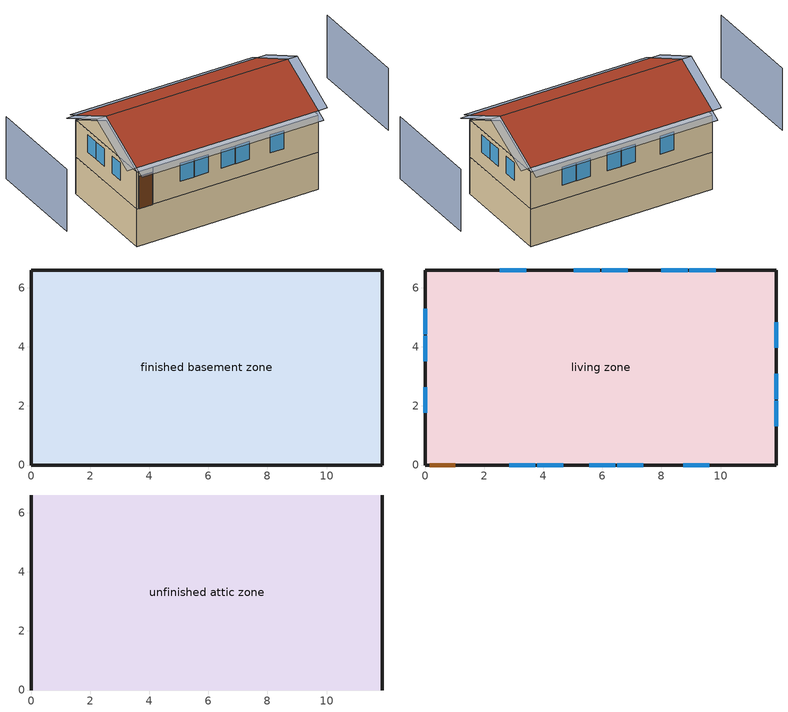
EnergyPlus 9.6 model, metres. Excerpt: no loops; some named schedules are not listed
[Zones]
finished basement zone
 floor foundation (FloorFndGrndFinB): 0,0 0,6.6 11.89,6.6 11.89,0 z-2.44
 wall foundation (WallFndGrndFinB): 0,6.6 0,0 11.89,0 11.89,6.6 0,6.6 z-2.44:0
living zone
 floor to finished basement zone (FloorFinUninsFin): 0,0 0,6.6 11.89,6.6 11.89,0 z0
 wall outside (WallExtInsFin): 0.13,0 1.05,0 11.89,0 11.89,6.6 0,6.6 0,0 0.13,0 z0:2.44
 window (WindowConstruction): 0,5.28 0,4.43 / 0,4.37 0,3.52 / 0,2.63 0,1.78 / 11.89,1.32 11.89,2.17 / 11.89,2.23 11.89,3.08 / 11.89,3.98 11.89,4.83 z1:2.13; 9.83,6.6 8.95,6.6 / 8.88,6.6 8,6.6 / 6.86,6.6 5.97,6.6 / 5.91,6.6 5.03,6.6 / 3.41,6.6 2.53,6.6 / 2.84,0 3.73,0 / 3.79,0 4.67,0 / 5.55,0 6.44,0 / 6.5,0 7.38,0 / 8.74,0 9.62,0 z0.95:2.13
 door (Door): 0.15,0 1.02,0 z0:2.13
unfinished attic zone
 floor to living zone (FloorFinInsUnfinAttic): 0,6.6 11.89,6.6 11.89,0 0,0 z2.44
 wall outside (WallExtUninsUnfin): 0,3.3,4.09 0,6.6,2.44 0,0,2.44; 11.89,3.3,4.09 11.89,0,2.44 11.89,6.6,2.44
 roof outside (RoofUnfinInsExt): 11.89,3.3,4.39 0,3.3,4.39 0,0,2.74 11.89,0,2.74; 0,3.3,4.39 11.89,3.3,4.39 11.89,6.6,2.74 0,6.6,2.74
shading: -4.57,6.6 -4.57,0 / 16.46,0 16.46,6.6 z0:4.09; 0,5.28 0,4.43 / 0,4.37 0,3.52 / 0,2.63 0,1.78 / 11.89,1.32 11.89,2.17 / 11.89,2.23 11.89,3.08 / 11.89,3.98 11.89,4.83 z1:2.13; 9.83,6.6 8.95,6.6 / 8.88,6.6 8,6.6 / 6.86,6.6 5.97,6.6 / 5.91,6.6 5.03,6.6 / 3.41,6.6 2.53,6.6 / 2.84,0 3.73,0 / 3.79,0 4.67,0 / 5.55,0 6.44,0 / 6.5,0 7.38,0 / 8.74,0 9.62,0 z0.95:2.13; 12.5,0,2.74 12.5,3.3,4.39 11.89,3.3,4.39 11.89,0,2.74; -0.61,3.3,4.39 -0.61,0,2.74 0,0,2.74 0,3.3,4.39; 0,-0.61,2.44 11.89,-0.61,2.44 11.89,0,2.74 0,0,2.74; -0.61,6.6,2.74 -0.61,3.3,4.39 0,3.3,4.39 0,6.6,2.74; 12.5,3.3,4.39 12.5,6.6,2.74 11.89,6.6,2.74 11.89,3.3,4.39; 11.89,7.21,2.44 0,7.21,2.44 0,6.6,2.74 11.89,6.6,2.74
[Building]
Building 1: North Axis {deg}=45; Terrain=Suburbs
[Site:Location]
Denver-Aurora-Buckley AFB: Latitude {deg}=39.72; Longitude {deg}=-104.75; Time Zone {hr}=-7; Elevation {m}=1726
[Site:GroundTemperature:Deep]
6.28566, 6.28566, 6.28566, 6.28566, 6.28566, 6.28566, 6.28566, 6.28566, 6.28566, 6.28566, 6.28566, 6.28566
[Site:WaterMainsTemperature]
Calculation Method=Correlation; Annual Average Outdoor Air Temperature {C}=6.28566; Maximum Difference In Monthly Average Outdoor Air Temperatures {deltaC}=35.5063
[Material] Roughness=Rough
Name | Thickness {m} | Conductivity {W/m-K} | Density {kg/m3} | Specific Heat {J/kg-K} | Thermal Absorptance | Solar Absorptance | Visible Absorptance
Aluminum&#44 Light | 0.009525 | 0.0879925 | 174.618 | 1214.23 | 0.9 | 0.3 | 0.3
Asphalt Shingles&#44 Medium | 0.009525 | 0.162714 | 1121.4 | 1465.45 | 0.91 | 0.85 | 0.85
Concrete 4.0 in. | 0.1016 | 1.803125 | 2242.8 | 837.4 | 0.9 | 0.7 | 0.7
Concrete 8.0 in. | 0.2032 | 1.803125 | 2242.8 | 837.4 | 0.9 | 0.7 | 0.7
DoorMaterial | 0.04445 | 0.0612267 | 512.64 | 1214.23 | 0.82 | 0.3 | 0.3
Drywall 0.5 in. | 0.0127 | 0.160291 | 801 | 837.4 | 0.9 | 0.5 | 0.1
Floor Covering | 0.0127 | 0.0433444 | 54.468 | 1339.84 | 0.9 | 0.9 | 0.7
FloorFinStudAndAirFloor | 0.1397 | 0.557395 | 67.691 | 1210.98 | 0.9 | 0.5 | 0.9
FloorUAAdditionalCeilingIns | 0.050038 | 0.060696 | 16.02 | 1046.75 | 0.9 | 0.7 | 0.7
FloorUATrussandIns | 0.0889 | 0.0634876 | 50.7834 | 1165.1 | 0.9 | 0.5 | 0.9
res furniture material finished basement space | 0.1524 | 0.115458 | 640.8 | 1214.23 | 0.9 | 0.6 | 0.1
RoofSheathing | 0.01905 | 0.115458 | 512.64 | 1214.23 | 0.82 | 0.3 | 0.3
RoofUARoofIns | 0.18415 | 8.02397 | 37.0049 | 1207.88 | 0.91 | 0.85 | 0.91
WallSheathing | 0.0127 | 0.115458 | 512.64 | 1214.23 | 0.82 | 0.3 | 0.3
WallStudAndCavity | 0.0889 | 0.0602102 | 162.403 | 1178.92 | 0.9 | 0.3 | 0.9
WallStudAndCavity 1 | 0.0889 | 0.393612 | 83.0341 | 1211.67 | 0.9 | 0.3 | 0.9
WallStudAndCavity 2 | 0.0889 | 0.397942 | 83.0341 | 1211.67 | 0.82 | 0.3 | 0.3
Wood Floor | 0.015875 | 0.115458 | 544.68 | 1214.23 | 0.9 | 0.7 | 0.7
[WindowMaterial:SimpleGlazingSystem]
WindowMaterial: U-Factor {W/m2-K}=2.15764; Solar Heat Gain Coefficient=0.44
[Construction]
Door: DoorMaterial
FloorFinInsUnfinAttic: Drywall 0.5 in., FloorUATrussandIns, FloorUAAdditionalCeilingIns
FloorFinUninsFin: Drywall 0.5 in., FloorFinStudAndAirFloor, RoofSheathing, Wood Floor, Floor Covering
FloorFndGrndFinB: Concrete 4.0 in.
res furniture construction finished basement space; res furniture construction living space: res furniture material finished basement space
RoofUnfinInsExt: Asphalt Shingles&#44 Medium, RoofSheathing, RoofUARoofIns
WallExtInsFin: Aluminum&#44 Light, WallSheathing, WallStudAndCavity, Drywall 0.5 in.
WallExtUninsUnfin: Aluminum&#44 Light, WallSheathing, WallStudAndCavity 1
WallFndGrndFinB: Concrete 8.0 in., Drywall 0.5 in.
WallIntFinUninsFin: WallStudAndCavity 2, Drywall 0.5 in.
WindowConstruction: WindowMaterial
[Zone] Multiplier=1; Part of Total Floor Area=Yes
finished basement zone; living zone; unfinished attic zone
[InternalMass]
Name | Construction | Zone or ZoneList | Surface Area {m2}
finished basement space Partition | WallIntFinUninsFin | finished basement zone | 78.5031
res furniture mass finished basement space | res furniture construction finished basement space | finished basement zone | 31.4012
living space Partition | WallIntFinUninsFin | living zone | 78.5031
res furniture mass living space | res furniture construction living space | living zone | 31.4012
[Foundation:Kiva]
Foundation Kiva 1: Wall Height Above Grade {m}=0.2032; Wall Depth Below Slab {m}=0.2032
[Foundation:Kiva:Settings]
Soil Conductivity {W/m-K}=1.731; Soil Density {kg/m3}=1842.3; Soil Specific Heat {J/kg-K}=418.7; Ground Solar Absorptivity=0.9; Ground Thermal Absorptivity=0.9; Ground Surface Roughness {m}=0.03; Far-Field Width {m}=40; Deep-Ground Boundary Condition=ZeroFlux; Deep-Ground Depth {m}=40; Minimum Cell Dimension {m}=0.02; Maximum Cell Growth Coefficient=1.5; Simulation Timestep=Hourly
[SurfaceProperty:ExposedFoundationPerimeter]
Surface 12: Exposed Perimeter Calculation Method=TotalExposedPerimeter; Total Exposed Perimeter {m}=36.9824
[People] Number of People Schedule=occupants; Number of People Calculation Method=People; Number of People=0.5; Fraction Radiant=0.319734; Sensible Heat Fraction=0.573; Activity Level Schedule=res occupants activity schedule; Carbon Dioxide Generation Rate {m3/s-W}=0; Enable ASHRAE 55 Comfort Warnings=No; Mean Radiant Temperature Calculation Type=ZoneAveraged
Name | Zone or ZoneList or Space or SpaceList
res occupants|finished basement space | finished basement zone
res occupants|living space | living zone
[Lights] Schedule=lighting_interior; Design Level Calculation Method=LightingLevel; Lighting Level {W}=133.471; Return Air Fraction=0; Fraction Radiant=0.6; Fraction Visible=0.2; Fraction Replaceable=1
Name | Zone or ZoneList or Space or SpaceList
res lighting interior finished basement space | finished basement zone
res lighting interior living space | living zone
[ElectricEquipment] Design Level Calculation Method=EquipmentLevel
Name | Zone or ZoneList or Space or SpaceList | Schedule | Design Level {W} | Fraction Latent | Fraction Radiant | Fraction Lost
res freezer | finished basement zone | res freezer schedule | 47.9573 | 0 | 0 | 0
res misc plug loads|finished basement space | finished basement zone | plug_loads | 370.873 | 0.021 | 0.558 | 0.049
res cd electric | living zone | clothes_dryer | 272.015 | 0 | 0.6 | 0
res ceil fan | living zone | ceiling_fan | 12.4367 | 0 | 0.558 | 0
res cw | living zone | clothes_washer_power | 539.326 | 0 | 0.48 | 0.2
res infil_1 bath fan; res infil_1 house fan; res infil_1 range fan | living zone | Always On Discrete | 0 | 0 | 0 | 1
res misc plug loads|living space | living zone | plug_loads | 370.873 | 0.021 | 0.558 | 0.049
res range electric | living zone | cooking_range | 362.236 | 0.3 | 0.24 | 0.3
res refrig | living zone | res refrig schedule | 71.9878 | 0 | 0 | 0
[OtherEquipment] Zone or ZoneList or Space or SpaceList=living zone; Design Level Calculation Method=EquipmentLevel
Name | Fuel Type | Schedule | Design Level {W} | Fraction Latent | Fraction Radiant | Fraction Lost
res bath | None | baths | 5889.32 | 0 | 0 | 0
res cd gas | NaturalGas | clothes_dryer | 3613.91 | 0.05 | 0.06 | 0.85
res hot water distribution | None | showers | 3566.97 | 0 | 0 | 0
res range gas | NaturalGas | cooking_range | 3759.64 | 0.2 | 0.18 | 0.5
res shower | None | showers | 3140.85 | 0.486891 | 0 | 0
res sink | None | sinks | 492.873 | 0.311263 | 0 | 0
[ZoneInfiltration:DesignFlowRate] Zone or ZoneList=living zone; Schedule=Always On Discrete; Design Flow Rate Calculation Method=Flow/Zone; Design Flow Rate {m3/s}=0
res infil_1 flow; res nv_1 flow
[ZoneInfiltration:EffectiveLeakageArea]
res infil|unfinished attic space: Zone=unfinished attic zone; Schedule=Always On Discrete; Effective Air Leakage Area {cm2}=2614.15; Stack Coefficient=0.000135919; Wind Coefficient=6.43021e-05
[Exterior:Lights]
res lighting exterior: Schedule=lighting_exterior; Design Level {W}=11.2783
[EnergyManagementSystem:Sensor]
Name | Output:Variable or Output:Meter | Output:Variable or Output:Meter Index Key
res_af_vw_s | Site Wind Speed
res_ds_res_fur_gas_asys_fan_rtf_s | Fan Runtime Fraction | res fur gas htg supply fan
res_infil_1_bath_sch_s | Schedule Value | res mv_1 bath exhaust schedule
res_infil_1_dryer_sch_s | Schedule Value | clothes_dryer_exhaust
res_infil_1_range_sch_s | Schedule Value | res mv_1 range exhaust schedule
res_infil_1_wh_sch_s | Schedule Value | Always On Discrete
res_nv_1_nva_s | Schedule Value | res nv_1 avail schedule
res_nv_1_sp_s | Schedule Value | res nv_1 temp schedule
res_nv_pb_s | Site Outdoor Air Barometric Pressure
res_nv_wt_s | Site Outdoor Air Humidity Ratio
res_shower_mixsp | Schedule Value | fixtures temperature schedule
[EnergyManagementSystem:Actuator]
Name | Actuated Component Unique | Actuated Component Type | Actuated Component Control Type
res_infil_1_bath_fan_act | res infil_1 bath fan | ElectricEquipment | Electricity Rate
res_infil_1_flow_act | res infil_1 flow | Zone Infiltration | Air Exchange Flow Rate
res_infil_1_house_fan_act | res infil_1 house fan | ElectricEquipment | Electricity Rate
res_infil_1_range_fan_act | res infil_1 range fan | ElectricEquipment | Electricity Rate
res_nv_1_flow_act | res nv_1 flow | Zone Infiltration | Air Exchange Flow Rate
[EnergyManagementSystem:ProgramCallingManager]
res af_1 program calling manager: BeginTimestepBeforePredictor; res_infil_1_program; res_nv_1_program
res shower sag: EndOfSystemTimestepAfterHVACReporting; res_shower_sag
[EnergyManagementSystem:Program]
res_infil_1_program: Set p_m = 0.14; Set p_s = 0.22; Set s_m = 270; Set s_s = 370; Set z_m = 9.99744; Set z_s = 2.4384; Set f_t = (((s_m/z_m)^p_m)*((z_s/s_s)^p_s)); Set Tdiff = res_af_1_tin_s-res_af_1_tt_s; Set dT = @Abs Tdiff; Set c = 0.2524; Set Cs = 0.072; Set Cw = 0.1463; Set n = 0.65; Set sft = (f_t*0.86); Set temp1 = ((c*Cw)*((sft*res_af_vw_s)^(2*n)))^2; Set Qn = (((c*Cs*(dT^n))^2)+temp1)^0.5; Set Tdiff = res_af_1_tin_s-res_af_1_tt_s; Set QWHV = res_infil_1_wh_sch_s*0.0; Set Qrange = res_infil_1_range_sch_s*0.0472; Set Qdryer = res_infil_1_dryer_sch_s*0.0472; Set Qbath = res_infil_1_bath_sch_s*0.0236; Set QductsOut = 0; Set QductsIn = 0; Set Qout = Qrange+Qbath+Qdryer+QductsOut; Set Qin = QWHV+QductsIn; Set faneff_wh = 1; Set res_infil_1_house_fan_act = (QWHV*300)/faneff_wh*0; Set faneff_sp = 0.4719474432000001; Set res_infil_1_range_fan_act = (Qrange*300)/faneff_sp; Set res_infil_1_bath_fan_act = (Qbath*300)/faneff_sp; Set Qfan = (@Max Qout Qin); If Qfan > 0; Set Qavg = ((Qout + Qin) / 2.0); If ((@Abs (Qout - Qavg)) / Qavg) <= 0.1; Set phi = 1; Else; Set phi = (Qn / (Qn + Qfan)); EndIf; Set Qinf_adj = phi * Qn; Else; Set Qinf_adj = Qn; EndIf; Set res_infil_1_flow_act = Qfan + Qinf_adj
res_nv_1_program: Set Tdiff = res_af_1_tin_s-res_af_1_tt_s; Set dT = (@Abs Tdiff); Set pt = (@RhFnTdbWPb res_af_1_tt_s res_nv_wt_s res_nv_pb_s); Set NVA = 6427.879605074189; Set Cs = 8.963020389461627e-05; Set Cw = 0.00012070110544924465; Set MNV = 1.0634549053440001; Set MHR = 0.0115; Set MRH = 0.7; Set temp1 = (res_nv_1_nva_s*NVA); Set SGNV = temp1*((((Cs*dT)+(Cw*(res_af_vw_s^2)))^0.5)/1000); If (res_nv_wt_s<MHR) && (pt<MRH) && (res_af_1_tin_s>res_nv_1_sp_s); Set temp2 = (res_af_1_tin_s-res_nv_1_sp_s); Set NVadj1 = temp2/(res_af_1_tin_s-res_af_1_tt_s); Set NVadj2 = (@Min NVadj1 1); Set NVadj3 = (@Max NVadj2 0); Set NVadj = SGNV*NVadj3; Set res_nv_1_flow_act = (@Min NVadj MNV); Else; Set res_nv_1_flow_act = 0; EndIf
res_shower_sag: If res_shower_vol > 0; Set ShowerTime=SystemTimeStep; Else; Set ShowerTime=0; EndIf; If (res_shower_vol > 0) && (res_shower_mixsp > res_shower_tout); Set ShowerSag=SystemTimeStep; Set ShowerE=res_shower_vol*4141170*(res_shower_mixsp-res_shower_tout); Else; Set ShowerSag=0; Set ShowerE=0; EndIf
[EnergyManagementSystem:OutputVariable] Type of Data in Variable=Summed; Update Frequency=SystemTimestep; EMS Program or Subroutine=res_shower_sag
Name | EMS Variable | Units
Shower Draw Time|unit 1 | ShowerTime | hr
Unmet Shower Energy|unit 1 | ShowerE | J
Unmet Shower Time|unit 1 | ShowerSag | hr
[AvailabilityManager:Scheduled]
res fur gas asys Availability Manager: Schedule=Always On Discrete
[Schedule:Day:Interval]
res freezer schedule allday1; res freezer schedule allday12; res refrig schedule allday1; res refrig schedule allday12: No, 01:00, 0.610949, 02:00, 0.595675, 03:00, 0.580401, 04:00, 0.565128, 06:00, 0.549854, 07:00, 0.580401, 08:00, 0.610949, 10:00, 0.626223, 12:00, 0.610949, 15:00, 0.641496, 16:00, 0.626223, 17:00, 0.672044, 18:00, 0.733139, 19:00, 0.763686, 20:00, 0.733139, 21:00, 0.717865, 22:00, 0.702591, 23:00, 0.672044, 24:00, 0.626223
res freezer schedule allday2; res refrig schedule allday2: No, 01:00, 0.609489, 02:00, 0.594252, 03:00, 0.579015, 04:00, 0.563777, 06:00, 0.54854, 07:00, 0.579015, 08:00, 0.609489, 10:00, 0.624726, 12:00, 0.609489, 15:00, 0.639964, 16:00, 0.624726, 17:00, 0.670438, 18:00, 0.731387, 19:00, 0.761861, 20:00, 0.731387, 21:00, 0.71615, 22:00, 0.700912, 23:00, 0.670438, 24:00, 0.624726
res freezer schedule allday3; res freezer schedule allday4; res freezer schedule allday5; res refrig schedule allday3; res refrig schedule allday4; res refrig schedule allday5: No, 01:00, 0.791241, 02:00, 0.77146, 03:00, 0.751679, 04:00, 0.731898, 06:00, 0.712117, 07:00, 0.751679, 08:00, 0.791241, 10:00, 0.811022, 12:00, 0.791241, 15:00, 0.830803, 16:00, 0.811022, 17:00, 0.870365, 18:00, 0.949489, 19:00, 0.989051, 20:00, 0.949489, 21:00, 0.929708, 22:00, 0.909927, 23:00, 0.870365, 24:00, 0.811022
res freezer schedule allday6; res freezer schedule allday7; res freezer schedule allday8; res freezer schedule allday9; res refrig schedule allday6; res refrig schedule allday7; res refrig schedule allday8; res refrig schedule allday9: No, 01:00, 0.8, 02:00, 0.78, 03:00, 0.76, 04:00, 0.74, 06:00, 0.72, 07:00, 0.76, 08:00, 0.8, 10:00, 0.82, 12:00, 0.8, 15:00, 0.84, 16:00, 0.82, 17:00, 0.88, 18:00, 0.96, 19:00, 1, 20:00, 0.96, 21:00, 0.94, 22:00, 0.92, 23:00, 0.88, 24:00, 0.82
res freezer schedule allday10; res refrig schedule allday10: No, 01:00, 0.679562, 02:00, 0.662573, 03:00, 0.645584, 04:00, 0.628595, 06:00, 0.611606, 07:00, 0.645584, 08:00, 0.679562, 10:00, 0.696551, 12:00, 0.679562, 15:00, 0.71354, 16:00, 0.696551, 17:00, 0.747518, 18:00, 0.815474, 19:00, 0.849453, 20:00, 0.815474, 21:00, 0.798485, 22:00, 0.781496, 23:00, 0.747518, 24:00, 0.696551
res freezer schedule allday11; res refrig schedule allday11: No, 01:00, 0.675182, 02:00, 0.658303, 03:00, 0.641423, 04:00, 0.624544, 06:00, 0.607664, 07:00, 0.641423, 08:00, 0.675182, 10:00, 0.692062, 12:00, 0.675182, 15:00, 0.708942, 16:00, 0.692062, 17:00, 0.742701, 18:00, 0.810219, 19:00, 0.843978, 20:00, 0.810219, 21:00, 0.793339, 22:00, 0.77646, 23:00, 0.742701, 24:00, 0.692062
Schedule Day 13; res freezer schedule winter design; Schedule Day 8; res refrig schedule winter design: No, 24:00, 0
res freezer schedule summer design; res refrig schedule summer design: No, 24:00, 1
[Schedule:Week:Daily]
res freezer schedule Week Rule - Jan1-Jan28: res freezer schedule allday1, res freezer schedule allday1, res freezer schedule allday1, res freezer schedule allday1, res freezer schedule allday1, res freezer schedule allday1, res freezer schedule allday1, Schedule Day 13, res freezer schedule summer design, res freezer schedule winter design, Schedule Day 13, Schedule Day 13
res freezer schedule Week Rule - Jan29-Feb4: res freezer schedule allday1, res freezer schedule allday1, res freezer schedule allday1, res freezer schedule allday2, res freezer schedule allday2, res freezer schedule allday2, res freezer schedule allday2, Schedule Day 13, res freezer schedule summer design, res freezer schedule winter design, Schedule Day 13, Schedule Day 13
res freezer schedule Week Rule - Feb5-Feb25: res freezer schedule allday2, res freezer schedule allday2, res freezer schedule allday2, res freezer schedule allday2, res freezer schedule allday2, res freezer schedule allday2, res freezer schedule allday2, Schedule Day 13, res freezer schedule summer design, res freezer schedule winter design, Schedule Day 13, Schedule Day 13
res freezer schedule Week Rule - Feb26-Mar4: res freezer schedule allday2, res freezer schedule allday2, res freezer schedule allday2, res freezer schedule allday3, res freezer schedule allday3, res freezer schedule allday3, res freezer schedule allday3, Schedule Day 13, res freezer schedule summer design, res freezer schedule winter design, Schedule Day 13, Schedule Day 13
res freezer schedule Week Rule - Mar5-Mar25: res freezer schedule allday3, res freezer schedule allday3, res freezer schedule allday3, res freezer schedule allday3, res freezer schedule allday3, res freezer schedule allday3, res freezer schedule allday3, Schedule Day 13, res freezer schedule summer design, res freezer schedule winter design, Schedule Day 13, Schedule Day 13
res freezer schedule Week Rule - Mar26-Apr1: res freezer schedule allday3, res freezer schedule allday3, res freezer schedule allday3, res freezer schedule allday3, res freezer schedule allday3, res freezer schedule allday3, res freezer schedule allday4, Schedule Day 13, res freezer schedule summer design, res freezer schedule winter design, Schedule Day 13, Schedule Day 13
res freezer schedule Week Rule - Apr2-Apr29: res freezer schedule allday4, res freezer schedule allday4, res freezer schedule allday4, res freezer schedule allday4, res freezer schedule allday4, res freezer schedule allday4, res freezer schedule allday4, Schedule Day 13, res freezer schedule summer design, res freezer schedule winter design, Schedule Day 13, Schedule Day 13
res freezer schedule Week Rule - Apr30-May6: res freezer schedule allday4, res freezer schedule allday5, res freezer schedule allday5, res freezer schedule allday5, res freezer schedule allday5, res freezer schedule allday5, res freezer schedule allday5, Schedule Day 13, res freezer schedule summer design, res freezer schedule winter design, Schedule Day 13, Schedule Day 13
res freezer schedule Week Rule - May7-May27: res freezer schedule allday5, res freezer schedule allday5, res freezer schedule allday5, res freezer schedule allday5, res freezer schedule allday5, res freezer schedule allday5, res freezer schedule allday5, Schedule Day 13, res freezer schedule summer design, res freezer schedule winter design, Schedule Day 13, Schedule Day 13
res freezer schedule Week Rule - May28-Jun3: res freezer schedule allday5, res freezer schedule allday5, res freezer schedule allday5, res freezer schedule allday5, res freezer schedule allday6, res freezer schedule allday6, res freezer schedule allday6, Schedule Day 13, res freezer schedule summer design, res freezer schedule winter design, Schedule Day 13, Schedule Day 13
res freezer schedule Week Rule - Jun4-Jun24: res freezer schedule allday6, res freezer schedule allday6, res freezer schedule allday6, res freezer schedule allday6, res freezer schedule allday6, res freezer schedule allday6, res freezer schedule allday6, Schedule Day 13, res freezer schedule summer design, res freezer schedule winter design, Schedule Day 13, Schedule Day 13
res freezer schedule Week Rule - Jun25-Jul1: res freezer schedule allday6, res freezer schedule allday6, res freezer schedule allday6, res freezer schedule allday6, res freezer schedule allday6, res freezer schedule allday6, res freezer schedule allday7, Schedule Day 13, res freezer schedule summer design, res freezer schedule winter design, Schedule Day 13, Schedule Day 13
res freezer schedule Week Rule - Jul2-Jul29: res freezer schedule allday7, res freezer schedule allday7, res freezer schedule allday7, res freezer schedule allday7, res freezer schedule allday7, res freezer schedule allday7, res freezer schedule allday7, Schedule Day 13, res freezer schedule summer design, res freezer schedule winter design, Schedule Day 13, Schedule Day 13
res freezer schedule Week Rule - Jul30-Aug5: res freezer schedule allday7, res freezer schedule allday7, res freezer schedule allday8, res freezer schedule allday8, res freezer schedule allday8, res freezer schedule allday8, res freezer schedule allday8, Schedule Day 13, res freezer schedule summer design, res freezer schedule winter design, Schedule Day 13, Schedule Day 13
res freezer schedule Week Rule - Aug6-Aug26: res freezer schedule allday8, res freezer schedule allday8, res freezer schedule allday8, res freezer schedule allday8, res freezer schedule allday8, res freezer schedule allday8, res freezer schedule allday8, Schedule Day 13, res freezer schedule summer design, res freezer schedule winter design, Schedule Day 13, Schedule Day 13
res freezer schedule Week Rule - Aug27-Sep2: res freezer schedule allday8, res freezer schedule allday8, res freezer schedule allday8, res freezer schedule allday8, res freezer schedule allday8, res freezer schedule allday9, res freezer schedule allday9, Schedule Day 13, res freezer schedule summer design, res freezer schedule winter design, Schedule Day 13, Schedule Day 13
res freezer schedule Week Rule - Sep3-Sep30: res freezer schedule allday9, res freezer schedule allday9, res freezer schedule allday9, res freezer schedule allday9, res freezer schedule allday9, res freezer schedule allday9, res freezer schedule allday9, Schedule Day 13, res freezer schedule summer design, res freezer schedule winter design, Schedule Day 13, Schedule Day 13
res freezer schedule Week Rule - Oct1-Oct28: res freezer schedule allday10, res freezer schedule allday10, res freezer schedule allday10, res freezer schedule allday10, res freezer schedule allday10, res freezer schedule allday10, res freezer schedule allday10, Schedule Day 13, res freezer schedule summer design, res freezer schedule winter design, Schedule Day 13, Schedule Day 13
res freezer schedule Week Rule - Oct29-Nov4: res freezer schedule allday10, res freezer schedule allday10, res freezer schedule allday10, res freezer schedule allday11, res freezer schedule allday11, res freezer schedule allday11, res freezer schedule allday11, Schedule Day 13, res freezer schedule summer design, res freezer schedule winter design, Schedule Day 13, Schedule Day 13
res freezer schedule Week Rule - Nov5-Nov25: res freezer schedule allday11, res freezer schedule allday11, res freezer schedule allday11, res freezer schedule allday11, res freezer schedule allday11, res freezer schedule allday11, res freezer schedule allday11, Schedule Day 13, res freezer schedule summer design, res freezer schedule winter design, Schedule Day 13, Schedule Day 13
res freezer schedule Week Rule - Nov26-Dec2: res freezer schedule allday11, res freezer schedule allday11, res freezer schedule allday11, res freezer schedule allday11, res freezer schedule allday11, res freezer schedule allday12, res freezer schedule allday12, Schedule Day 13, res freezer schedule summer design, res freezer schedule winter design, Schedule Day 13, Schedule Day 13
res freezer schedule Week Rule - Dec3-Dec31: res freezer schedule allday12, res freezer schedule allday12, res freezer schedule allday12, res freezer schedule allday12, res freezer schedule allday12, res freezer schedule allday12, res freezer schedule allday12, Schedule Day 13, res freezer schedule summer design, res freezer schedule winter design, Schedule Day 13, Schedule Day 13
res refrig schedule Week Rule - Jan1-Jan28: res refrig schedule allday1, res refrig schedule allday1, res refrig schedule allday1, res refrig schedule allday1, res refrig schedule allday1, res refrig schedule allday1, res refrig schedule allday1, Schedule Day 8, res refrig schedule summer design, res refrig schedule winter design, Schedule Day 8, Schedule Day 8
res refrig schedule Week Rule - Jan29-Feb4: res refrig schedule allday1, res refrig schedule allday1, res refrig schedule allday1, res refrig schedule allday2, res refrig schedule allday2, res refrig schedule allday2, res refrig schedule allday2, Schedule Day 8, res refrig schedule summer design, res refrig schedule winter design, Schedule Day 8, Schedule Day 8
res refrig schedule Week Rule - Feb5-Feb25: res refrig schedule allday2, res refrig schedule allday2, res refrig schedule allday2, res refrig schedule allday2, res refrig schedule allday2, res refrig schedule allday2, res refrig schedule allday2, Schedule Day 8, res refrig schedule summer design, res refrig schedule winter design, Schedule Day 8, Schedule Day 8
res refrig schedule Week Rule - Feb26-Mar4: res refrig schedule allday2, res refrig schedule allday2, res refrig schedule allday2, res refrig schedule allday3, res refrig schedule allday3, res refrig schedule allday3, res refrig schedule allday3, Schedule Day 8, res refrig schedule summer design, res refrig schedule winter design, Schedule Day 8, Schedule Day 8
res refrig schedule Week Rule - Mar5-Mar25: res refrig schedule allday3, res refrig schedule allday3, res refrig schedule allday3, res refrig schedule allday3, res refrig schedule allday3, res refrig schedule allday3, res refrig schedule allday3, Schedule Day 8, res refrig schedule summer design, res refrig schedule winter design, Schedule Day 8, Schedule Day 8
res refrig schedule Week Rule - Mar26-Apr1: res refrig schedule allday3, res refrig schedule allday3, res refrig schedule allday3, res refrig schedule allday3, res refrig schedule allday3, res refrig schedule allday3, res refrig schedule allday4, Schedule Day 8, res refrig schedule summer design, res refrig schedule winter design, Schedule Day 8, Schedule Day 8
res refrig schedule Week Rule - Apr2-Apr29: res refrig schedule allday4, res refrig schedule allday4, res refrig schedule allday4, res refrig schedule allday4, res refrig schedule allday4, res refrig schedule allday4, res refrig schedule allday4, Schedule Day 8, res refrig schedule summer design, res refrig schedule winter design, Schedule Day 8, Schedule Day 8
res refrig schedule Week Rule - Apr30-May6: res refrig schedule allday4, res refrig schedule allday5, res refrig schedule allday5, res refrig schedule allday5, res refrig schedule allday5, res refrig schedule allday5, res refrig schedule allday5, Schedule Day 8, res refrig schedule summer design, res refrig schedule winter design, Schedule Day 8, Schedule Day 8
res refrig schedule Week Rule - May7-May27: res refrig schedule allday5, res refrig schedule allday5, res refrig schedule allday5, res refrig schedule allday5, res refrig schedule allday5, res refrig schedule allday5, res refrig schedule allday5, Schedule Day 8, res refrig schedule summer design, res refrig schedule winter design, Schedule Day 8, Schedule Day 8
res refrig schedule Week Rule - May28-Jun3: res refrig schedule allday5, res refrig schedule allday5, res refrig schedule allday5, res refrig schedule allday5, res refrig schedule allday6, res refrig schedule allday6, res refrig schedule allday6, Schedule Day 8, res refrig schedule summer design, res refrig schedule winter design, Schedule Day 8, Schedule Day 8
res refrig schedule Week Rule - Jun4-Jun24: res refrig schedule allday6, res refrig schedule allday6, res refrig schedule allday6, res refrig schedule allday6, res refrig schedule allday6, res refrig schedule allday6, res refrig schedule allday6, Schedule Day 8, res refrig schedule summer design, res refrig schedule winter design, Schedule Day 8, Schedule Day 8
res refrig schedule Week Rule - Jun25-Jul1: res refrig schedule allday6, res refrig schedule allday6, res refrig schedule allday6, res refrig schedule allday6, res refrig schedule allday6, res refrig schedule allday6, res refrig schedule allday7, Schedule Day 8, res refrig schedule summer design, res refrig schedule winter design, Schedule Day 8, Schedule Day 8
res refrig schedule Week Rule - Jul2-Jul29: res refrig schedule allday7, res refrig schedule allday7, res refrig schedule allday7, res refrig schedule allday7, res refrig schedule allday7, res refrig schedule allday7, res refrig schedule allday7, Schedule Day 8, res refrig schedule summer design, res refrig schedule winter design, Schedule Day 8, Schedule Day 8
res refrig schedule Week Rule - Jul30-Aug5: res refrig schedule allday7, res refrig schedule allday7, res refrig schedule allday8, res refrig schedule allday8, res refrig schedule allday8, res refrig schedule allday8, res refrig schedule allday8, Schedule Day 8, res refrig schedule summer design, res refrig schedule winter design, Schedule Day 8, Schedule Day 8
res refrig schedule Week Rule - Aug6-Aug26: res refrig schedule allday8, res refrig schedule allday8, res refrig schedule allday8, res refrig schedule allday8, res refrig schedule allday8, res refrig schedule allday8, res refrig schedule allday8, Schedule Day 8, res refrig schedule summer design, res refrig schedule winter design, Schedule Day 8, Schedule Day 8
res refrig schedule Week Rule - Aug27-Sep2: res refrig schedule allday8, res refrig schedule allday8, res refrig schedule allday8, res refrig schedule allday8, res refrig schedule allday8, res refrig schedule allday9, res refrig schedule allday9, Schedule Day 8, res refrig schedule summer design, res refrig schedule winter design, Schedule Day 8, Schedule Day 8
res refrig schedule Week Rule - Sep3-Sep30: res refrig schedule allday9, res refrig schedule allday9, res refrig schedule allday9, res refrig schedule allday9, res refrig schedule allday9, res refrig schedule allday9, res refrig schedule allday9, Schedule Day 8, res refrig schedule summer design, res refrig schedule winter design, Schedule Day 8, Schedule Day 8
res refrig schedule Week Rule - Oct1-Oct28: res refrig schedule allday10, res refrig schedule allday10, res refrig schedule allday10, res refrig schedule allday10, res refrig schedule allday10, res refrig schedule allday10, res refrig schedule allday10, Schedule Day 8, res refrig schedule summer design, res refrig schedule winter design, Schedule Day 8, Schedule Day 8
res refrig schedule Week Rule - Oct29-Nov4: res refrig schedule allday10, res refrig schedule allday10, res refrig schedule allday10, res refrig schedule allday11, res refrig schedule allday11, res refrig schedule allday11, res refrig schedule allday11, Schedule Day 8, res refrig schedule summer design, res refrig schedule winter design, Schedule Day 8, Schedule Day 8
res refrig schedule Week Rule - Nov5-Nov25: res refrig schedule allday11, res refrig schedule allday11, res refrig schedule allday11, res refrig schedule allday11, res refrig schedule allday11, res refrig schedule allday11, res refrig schedule allday11, Schedule Day 8, res refrig schedule summer design, res refrig schedule winter design, Schedule Day 8, Schedule Day 8
res refrig schedule Week Rule - Nov26-Dec2: res refrig schedule allday11, res refrig schedule allday11, res refrig schedule allday11, res refrig schedule allday11, res refrig schedule allday11, res refrig schedule allday12, res refrig schedule allday12, Schedule Day 8, res refrig schedule summer design, res refrig schedule winter design, Schedule Day 8, Schedule Day 8
res refrig schedule Week Rule - Dec3-Dec31: res refrig schedule allday12, res refrig schedule allday12, res refrig schedule allday12, res refrig schedule allday12, res refrig schedule allday12, res refrig schedule allday12, res refrig schedule allday12, Schedule Day 8, res refrig schedule summer design, res refrig schedule winter design, Schedule Day 8, Schedule Day 8
res mv_1 bath exhaust schedule Week Rule - Jan1-Jan28: res mv_1 bath exhaust schedule allday1, res mv_1 bath exhaust schedule allday1, res mv_1 bath exhaust schedule allday1, res mv_1 bath exhaust schedule allday1, res mv_1 bath exhaust schedule allday1, res mv_1 bath exhaust schedule allday1, res mv_1 bath exhaust schedule allday1, Schedule Day 19, res mv_1 bath exhaust schedule summer design, res mv_1 bath exhaust schedule winter design, Schedule Day 19, Schedule Day 19
res mv_1 bath exhaust schedule Week Rule - Jan29-Feb4: res mv_1 bath exhaust schedule allday1, res mv_1 bath exhaust schedule allday1, res mv_1 bath exhaust schedule allday1, res mv_1 bath exhaust schedule allday2, res mv_1 bath exhaust schedule allday2, res mv_1 bath exhaust schedule allday2, res mv_1 bath exhaust schedule allday2, Schedule Day 19, res mv_1 bath exhaust schedule summer design, res mv_1 bath exhaust schedule winter design, Schedule Day 19, Schedule Day 19
res mv_1 bath exhaust schedule Week Rule - Feb5-Feb25: res mv_1 bath exhaust schedule allday2, res mv_1 bath exhaust schedule allday2, res mv_1 bath exhaust schedule allday2, res mv_1 bath exhaust schedule allday2, res mv_1 bath exhaust schedule allday2, res mv_1 bath exhaust schedule allday2, res mv_1 bath exhaust schedule allday2, Schedule Day 19, res mv_1 bath exhaust schedule summer design, res mv_1 bath exhaust schedule winter design, Schedule Day 19, Schedule Day 19
res mv_1 bath exhaust schedule Week Rule - Feb26-Mar4: res mv_1 bath exhaust schedule allday2, res mv_1 bath exhaust schedule allday2, res mv_1 bath exhaust schedule allday2, res mv_1 bath exhaust schedule allday3, res mv_1 bath exhaust schedule allday3, res mv_1 bath exhaust schedule allday3, res mv_1 bath exhaust schedule allday3, Schedule Day 19, res mv_1 bath exhaust schedule summer design, res mv_1 bath exhaust schedule winter design, Schedule Day 19, Schedule Day 19
res mv_1 bath exhaust schedule Week Rule - Mar5-Mar25: res mv_1 bath exhaust schedule allday3, res mv_1 bath exhaust schedule allday3, res mv_1 bath exhaust schedule allday3, res mv_1 bath exhaust schedule allday3, res mv_1 bath exhaust schedule allday3, res mv_1 bath exhaust schedule allday3, res mv_1 bath exhaust schedule allday3, Schedule Day 19, res mv_1 bath exhaust schedule summer design, res mv_1 bath exhaust schedule winter design, Schedule Day 19, Schedule Day 19
res mv_1 bath exhaust schedule Week Rule - Mar26-Apr1: res mv_1 bath exhaust schedule allday3, res mv_1 bath exhaust schedule allday3, res mv_1 bath exhaust schedule allday3, res mv_1 bath exhaust schedule allday3, res mv_1 bath exhaust schedule allday3, res mv_1 bath exhaust schedule allday3, res mv_1 bath exhaust schedule allday4, Schedule Day 19, res mv_1 bath exhaust schedule summer design, res mv_1 bath exhaust schedule winter design, Schedule Day 19, Schedule Day 19
res mv_1 bath exhaust schedule Week Rule - Apr2-Apr29: res mv_1 bath exhaust schedule allday4, res mv_1 bath exhaust schedule allday4, res mv_1 bath exhaust schedule allday4, res mv_1 bath exhaust schedule allday4, res mv_1 bath exhaust schedule allday4, res mv_1 bath exhaust schedule allday4, res mv_1 bath exhaust schedule allday4, Schedule Day 19, res mv_1 bath exhaust schedule summer design, res mv_1 bath exhaust schedule winter design, Schedule Day 19, Schedule Day 19
res mv_1 bath exhaust schedule Week Rule - Apr30-May6: res mv_1 bath exhaust schedule allday4, res mv_1 bath exhaust schedule allday5, res mv_1 bath exhaust schedule allday5, res mv_1 bath exhaust schedule allday5, res mv_1 bath exhaust schedule allday5, res mv_1 bath exhaust schedule allday5, res mv_1 bath exhaust schedule allday5, Schedule Day 19, res mv_1 bath exhaust schedule summer design, res mv_1 bath exhaust schedule winter design, Schedule Day 19, Schedule Day 19
res mv_1 bath exhaust schedule Week Rule - May7-May27: res mv_1 bath exhaust schedule allday5, res mv_1 bath exhaust schedule allday5, res mv_1 bath exhaust schedule allday5, res mv_1 bath exhaust schedule allday5, res mv_1 bath exhaust schedule allday5, res mv_1 bath exhaust schedule allday5, res mv_1 bath exhaust schedule allday5, Schedule Day 19, res mv_1 bath exhaust schedule summer design, res mv_1 bath exhaust schedule winter design, Schedule Day 19, Schedule Day 19
res mv_1 bath exhaust schedule Week Rule - May28-Jun3: res mv_1 bath exhaust schedule allday5, res mv_1 bath exhaust schedule allday5, res mv_1 bath exhaust schedule allday5, res mv_1 bath exhaust schedule allday5, res mv_1 bath exhaust schedule allday6, res mv_1 bath exhaust schedule allday6, res mv_1 bath exhaust schedule allday6, Schedule Day 19, res mv_1 bath exhaust schedule summer design, res mv_1 bath exhaust schedule winter design, Schedule Day 19, Schedule Day 19
res mv_1 bath exhaust schedule Week Rule - Jun4-Jun24: res mv_1 bath exhaust schedule allday6, res mv_1 bath exhaust schedule allday6, res mv_1 bath exhaust schedule allday6, res mv_1 bath exhaust schedule allday6, res mv_1 bath exhaust schedule allday6, res mv_1 bath exhaust schedule allday6, res mv_1 bath exhaust schedule allday6, Schedule Day 19, res mv_1 bath exhaust schedule summer design, res mv_1 bath exhaust schedule winter design, Schedule Day 19, Schedule Day 19
res mv_1 bath exhaust schedule Week Rule - Jun25-Jul1: res mv_1 bath exhaust schedule allday6, res mv_1 bath exhaust schedule allday6, res mv_1 bath exhaust schedule allday6, res mv_1 bath exhaust schedule allday6, res mv_1 bath exhaust schedule allday6, res mv_1 bath exhaust schedule allday6, res mv_1 bath exhaust schedule allday7, Schedule Day 19, res mv_1 bath exhaust schedule summer design, res mv_1 bath exhaust schedule winter design, Schedule Day 19, Schedule Day 19
res mv_1 bath exhaust schedule Week Rule - Jul2-Jul29: res mv_1 bath exhaust schedule allday7, res mv_1 bath exhaust schedule allday7, res mv_1 bath exhaust schedule allday7, res mv_1 bath exhaust schedule allday7, res mv_1 bath exhaust schedule allday7, res mv_1 bath exhaust schedule allday7, res mv_1 bath exhaust schedule allday7, Schedule Day 19, res mv_1 bath exhaust schedule summer design, res mv_1 bath exhaust schedule winter design, Schedule Day 19, Schedule Day 19
res mv_1 bath exhaust schedule Week Rule - Jul30-Aug5: res mv_1 bath exhaust schedule allday7, res mv_1 bath exhaust schedule allday7, res mv_1 bath exhaust schedule allday8, res mv_1 bath exhaust schedule allday8, res mv_1 bath exhaust schedule allday8, res mv_1 bath exhaust schedule allday8, res mv_1 bath exhaust schedule allday8, Schedule Day 19, res mv_1 bath exhaust schedule summer design, res mv_1 bath exhaust schedule winter design, Schedule Day 19, Schedule Day 19
res mv_1 bath exhaust schedule Week Rule - Aug6-Aug26: res mv_1 bath exhaust schedule allday8, res mv_1 bath exhaust schedule allday8, res mv_1 bath exhaust schedule allday8, res mv_1 bath exhaust schedule allday8, res mv_1 bath exhaust schedule allday8, res mv_1 bath exhaust schedule allday8, res mv_1 bath exhaust schedule allday8, Schedule Day 19, res mv_1 bath exhaust schedule summer design, res mv_1 bath exhaust schedule winter design, Schedule Day 19, Schedule Day 19
res mv_1 bath exhaust schedule Week Rule - Aug27-Sep2: res mv_1 bath exhaust schedule allday8, res mv_1 bath exhaust schedule allday8, res mv_1 bath exhaust schedule allday8, res mv_1 bath exhaust schedule allday8, res mv_1 bath exhaust schedule allday8, res mv_1 bath exhaust schedule allday9, res mv_1 bath exhaust schedule allday9, Schedule Day 19, res mv_1 bath exhaust schedule summer design, res mv_1 bath exhaust schedule winter design, Schedule Day 19, Schedule Day 19
res mv_1 bath exhaust schedule Week Rule - Sep3-Sep30: res mv_1 bath exhaust schedule allday9, res mv_1 bath exhaust schedule allday9, res mv_1 bath exhaust schedule allday9, res mv_1 bath exhaust schedule allday9, res mv_1 bath exhaust schedule allday9, res mv_1 bath exhaust schedule allday9, res mv_1 bath exhaust schedule allday9, Schedule Day 19, res mv_1 bath exhaust schedule summer design, res mv_1 bath exhaust schedule winter design, Schedule Day 19, Schedule Day 19
res mv_1 bath exhaust schedule Week Rule - Oct1-Oct28: res mv_1 bath exhaust schedule allday10, res mv_1 bath exhaust schedule allday10, res mv_1 bath exhaust schedule allday10, res mv_1 bath exhaust schedule allday10, res mv_1 bath exhaust schedule allday10, res mv_1 bath exhaust schedule allday10, res mv_1 bath exhaust schedule allday10, Schedule Day 19, res mv_1 bath exhaust schedule summer design, res mv_1 bath exhaust schedule winter design, Schedule Day 19, Schedule Day 19
res mv_1 bath exhaust schedule Week Rule - Oct29-Nov4: res mv_1 bath exhaust schedule allday10, res mv_1 bath exhaust schedule allday10, res mv_1 bath exhaust schedule allday10, res mv_1 bath exhaust schedule allday11, res mv_1 bath exhaust schedule allday11, res mv_1 bath exhaust schedule allday11, res mv_1 bath exhaust schedule allday11, Schedule Day 19, res mv_1 bath exhaust schedule summer design, res mv_1 bath exhaust schedule winter design, Schedule Day 19, Schedule Day 19
res mv_1 bath exhaust schedule Week Rule - Nov5-Nov25: res mv_1 bath exhaust schedule allday11, res mv_1 bath exhaust schedule allday11, res mv_1 bath exhaust schedule allday11, res mv_1 bath exhaust schedule allday11, res mv_1 bath exhaust schedule allday11, res mv_1 bath exhaust schedule allday11, res mv_1 bath exhaust schedule allday11, Schedule Day 19, res mv_1 bath exhaust schedule summer design, res mv_1 bath exhaust schedule winter design, Schedule Day 19, Schedule Day 19
res mv_1 bath exhaust schedule Week Rule - Nov26-Dec2: res mv_1 bath exhaust schedule allday11, res mv_1 bath exhaust schedule allday11, res mv_1 bath exhaust schedule allday11, res mv_1 bath exhaust schedule allday11, res mv_1 bath exhaust schedule allday11, res mv_1 bath exhaust schedule allday12, res mv_1 bath exhaust schedule allday12, Schedule Day 19, res mv_1 bath exhaust schedule summer design, res mv_1 bath exhaust schedule winter design, Schedule Day 19, Schedule Day 19
res mv_1 bath exhaust schedule Week Rule - Dec3-Dec31: res mv_1 bath exhaust schedule allday12, res mv_1 bath exhaust schedule allday12, res mv_1 bath exhaust schedule allday12, res mv_1 bath exhaust schedule allday12, res mv_1 bath exhaust schedule allday12, res mv_1 bath exhaust schedule allday12, res mv_1 bath exhaust schedule allday12, Schedule Day 19, res mv_1 bath exhaust schedule summer design, res mv_1 bath exhaust schedule winter design, Schedule Day 19, Schedule Day 19
res mv_1 range exhaust schedule Week Rule - Jan1-Jan28: res mv_1 range exhaust schedule allday1, res mv_1 range exhaust schedule allday1, res mv_1 range exhaust schedule allday1, res mv_1 range exhaust schedule allday1, res mv_1 range exhaust schedule allday1, res mv_1 range exhaust schedule allday1, res mv_1 range exhaust schedule allday1, Schedule Day 18, res mv_1 range exhaust schedule summer design, res mv_1 range exhaust schedule winter design, Schedule Day 18, Schedule Day 18
res mv_1 range exhaust schedule Week Rule - Jan29-Feb4: res mv_1 range exhaust schedule allday1, res mv_1 range exhaust schedule allday1, res mv_1 range exhaust schedule allday1, res mv_1 range exhaust schedule allday2, res mv_1 range exhaust schedule allday2, res mv_1 range exhaust schedule allday2, res mv_1 range exhaust schedule allday2, Schedule Day 18, res mv_1 range exhaust schedule summer design, res mv_1 range exhaust schedule winter design, Schedule Day 18, Schedule Day 18
res mv_1 range exhaust schedule Week Rule - Feb5-Feb25: res mv_1 range exhaust schedule allday2, res mv_1 range exhaust schedule allday2, res mv_1 range exhaust schedule allday2, res mv_1 range exhaust schedule allday2, res mv_1 range exhaust schedule allday2, res mv_1 range exhaust schedule allday2, res mv_1 range exhaust schedule allday2, Schedule Day 18, res mv_1 range exhaust schedule summer design, res mv_1 range exhaust schedule winter design, Schedule Day 18, Schedule Day 18
res mv_1 range exhaust schedule Week Rule - Feb26-Mar4: res mv_1 range exhaust schedule allday2, res mv_1 range exhaust schedule allday2, res mv_1 range exhaust schedule allday2, res mv_1 range exhaust schedule allday3, res mv_1 range exhaust schedule allday3, res mv_1 range exhaust schedule allday3, res mv_1 range exhaust schedule allday3, Schedule Day 18, res mv_1 range exhaust schedule summer design, res mv_1 range exhaust schedule winter design, Schedule Day 18, Schedule Day 18
res mv_1 range exhaust schedule Week Rule - Mar5-Mar25: res mv_1 range exhaust schedule allday3, res mv_1 range exhaust schedule allday3, res mv_1 range exhaust schedule allday3, res mv_1 range exhaust schedule allday3, res mv_1 range exhaust schedule allday3, res mv_1 range exhaust schedule allday3, res mv_1 range exhaust schedule allday3, Schedule Day 18, res mv_1 range exhaust schedule summer design, res mv_1 range exhaust schedule winter design, Schedule Day 18, Schedule Day 18
res mv_1 range exhaust schedule Week Rule - Mar26-Apr1: res mv_1 range exhaust schedule allday3, res mv_1 range exhaust schedule allday3, res mv_1 range exhaust schedule allday3, res mv_1 range exhaust schedule allday3, res mv_1 range exhaust schedule allday3, res mv_1 range exhaust schedule allday3, res mv_1 range exhaust schedule allday4, Schedule Day 18, res mv_1 range exhaust schedule summer design, res mv_1 range exhaust schedule winter design, Schedule Day 18, Schedule Day 18
res mv_1 range exhaust schedule Week Rule - Apr2-Apr29: res mv_1 range exhaust schedule allday4, res mv_1 range exhaust schedule allday4, res mv_1 range exhaust schedule allday4, res mv_1 range exhaust schedule allday4, res mv_1 range exhaust schedule allday4, res mv_1 range exhaust schedule allday4, res mv_1 range exhaust schedule allday4, Schedule Day 18, res mv_1 range exhaust schedule summer design, res mv_1 range exhaust schedule winter design, Schedule Day 18, Schedule Day 18
res mv_1 range exhaust schedule Week Rule - Apr30-May6: res mv_1 range exhaust schedule allday4, res mv_1 range exhaust schedule allday5, res mv_1 range exhaust schedule allday5, res mv_1 range exhaust schedule allday5, res mv_1 range exhaust schedule allday5, res mv_1 range exhaust schedule allday5, res mv_1 range exhaust schedule allday5, Schedule Day 18, res mv_1 range exhaust schedule summer design, res mv_1 range exhaust schedule winter design, Schedule Day 18, Schedule Day 18
res mv_1 range exhaust schedule Week Rule - May7-May27: res mv_1 range exhaust schedule allday5, res mv_1 range exhaust schedule allday5, res mv_1 range exhaust schedule allday5, res mv_1 range exhaust schedule allday5, res mv_1 range exhaust schedule allday5, res mv_1 range exhaust schedule allday5, res mv_1 range exhaust schedule allday5, Schedule Day 18, res mv_1 range exhaust schedule summer design, res mv_1 range exhaust schedule winter design, Schedule Day 18, Schedule Day 18
res mv_1 range exhaust schedule Week Rule - May28-Jun3: res mv_1 range exhaust schedule allday5, res mv_1 range exhaust schedule allday5, res mv_1 range exhaust schedule allday5, res mv_1 range exhaust schedule allday5, res mv_1 range exhaust schedule allday6, res mv_1 range exhaust schedule allday6, res mv_1 range exhaust schedule allday6, Schedule Day 18, res mv_1 range exhaust schedule summer design, res mv_1 range exhaust schedule winter design, Schedule Day 18, Schedule Day 18
res mv_1 range exhaust schedule Week Rule - Jun4-Jun24: res mv_1 range exhaust schedule allday6, res mv_1 range exhaust schedule allday6, res mv_1 range exhaust schedule allday6, res mv_1 range exhaust schedule allday6, res mv_1 range exhaust schedule allday6, res mv_1 range exhaust schedule allday6, res mv_1 range exhaust schedule allday6, Schedule Day 18, res mv_1 range exhaust schedule summer design, res mv_1 range exhaust schedule winter design, Schedule Day 18, Schedule Day 18
res mv_1 range exhaust schedule Week Rule - Jun25-Jul1: res mv_1 range exhaust schedule allday6, res mv_1 range exhaust schedule allday6, res mv_1 range exhaust schedule allday6, res mv_1 range exhaust schedule allday6, res mv_1 range exhaust schedule allday6, res mv_1 range exhaust schedule allday6, res mv_1 range exhaust schedule allday7, Schedule Day 18, res mv_1 range exhaust schedule summer design, res mv_1 range exhaust schedule winter design, Schedule Day 18, Schedule Day 18
res mv_1 range exhaust schedule Week Rule - Jul2-Jul29: res mv_1 range exhaust schedule allday7, res mv_1 range exhaust schedule allday7, res mv_1 range exhaust schedule allday7, res mv_1 range exhaust schedule allday7, res mv_1 range exhaust schedule allday7, res mv_1 range exhaust schedule allday7, res mv_1 range exhaust schedule allday7, Schedule Day 18, res mv_1 range exhaust schedule summer design, res mv_1 range exhaust schedule winter design, Schedule Day 18, Schedule Day 18
res mv_1 range exhaust schedule Week Rule - Jul30-Aug5: res mv_1 range exhaust schedule allday7, res mv_1 range exhaust schedule allday7, res mv_1 range exhaust schedule allday8, res mv_1 range exhaust schedule allday8, res mv_1 range exhaust schedule allday8, res mv_1 range exhaust schedule allday8, res mv_1 range exhaust schedule allday8, Schedule Day 18, res mv_1 range exhaust schedule summer design, res mv_1 range exhaust schedule winter design, Schedule Day 18, Schedule Day 18
res mv_1 range exhaust schedule Week Rule - Aug6-Aug26: res mv_1 range exhaust schedule allday8, res mv_1 range exhaust schedule allday8, res mv_1 range exhaust schedule allday8, res mv_1 range exhaust schedule allday8, res mv_1 range exhaust schedule allday8, res mv_1 range exhaust schedule allday8, res mv_1 range exhaust schedule allday8, Schedule Day 18, res mv_1 range exhaust schedule summer design, res mv_1 range exhaust schedule winter design, Schedule Day 18, Schedule Day 18
res mv_1 range exhaust schedule Week Rule - Aug27-Sep2: res mv_1 range exhaust schedule allday8, res mv_1 range exhaust schedule allday8, res mv_1 range exhaust schedule allday8, res mv_1 range exhaust schedule allday8, res mv_1 range exhaust schedule allday8, res mv_1 range exhaust schedule allday9, res mv_1 range exhaust schedule allday9, Schedule Day 18, res mv_1 range exhaust schedule summer design, res mv_1 range exhaust schedule winter design, Schedule Day 18, Schedule Day 18
res mv_1 range exhaust schedule Week Rule - Sep3-Sep30: res mv_1 range exhaust schedule allday9, res mv_1 range exhaust schedule allday9, res mv_1 range exhaust schedule allday9, res mv_1 range exhaust schedule allday9, res mv_1 range exhaust schedule allday9, res mv_1 range exhaust schedule allday9, res mv_1 range exhaust schedule allday9, Schedule Day 18, res mv_1 range exhaust schedule summer design, res mv_1 range exhaust schedule winter design, Schedule Day 18, Schedule Day 18
res mv_1 range exhaust schedule Week Rule - Oct1-Oct28: res mv_1 range exhaust schedule allday10, res mv_1 range exhaust schedule allday10, res mv_1 range exhaust schedule allday10, res mv_1 range exhaust schedule allday10, res mv_1 range exhaust schedule allday10, res mv_1 range exhaust schedule allday10, res mv_1 range exhaust schedule allday10, Schedule Day 18, res mv_1 range exhaust schedule summer design, res mv_1 range exhaust schedule winter design, Schedule Day 18, Schedule Day 18
[Schedule:Year]
res freezer schedule: res freezer schedule Week Rule - Jan1-Jan28, 1, 1, 1, 28, res freezer schedule Week Rule - Jan29-Feb4, 1, 29, 2, 4, res freezer schedule Week Rule - Feb5-Feb25, 2, 5, 2, 25, res freezer schedule Week Rule - Feb26-Mar4, 2, 26, 3, 4, res freezer schedule Week Rule - Mar5-Mar25, 3, 5, 3, 25, res freezer schedule Week Rule - Mar26-Apr1, 3, 26, 4, 1, res freezer schedule Week Rule - Apr2-Apr29, 4, 2, 4, 29, res freezer schedule Week Rule - Apr30-May6, 4, 30, 5, 6, res freezer schedule Week Rule - May7-May27, 5, 7, 5, 27, res freezer schedule Week Rule - May28-Jun3, 5, 28, 6, 3, res freezer schedule Week Rule - Jun4-Jun24, 6, 4, 6, 24, res freezer schedule Week Rule - Jun25-Jul1, 6, 25, 7, 1, res freezer schedule Week Rule - Jul2-Jul29, 7, 2, 7, 29, res freezer schedule Week Rule - Jul30-Aug5, 7, 30, 8, 5, res freezer schedule Week Rule - Aug6-Aug26, 8, 6, 8, 26, res freezer schedule Week Rule - Aug27-Sep2, 8, 27, 9, 2, res freezer schedule Week Rule - Sep3-Sep30, 9, 3, 9, 30, res freezer schedule Week Rule - Oct1-Oct28, 10, 1, 10, 28, res freezer schedule Week Rule - Oct29-Nov4, 10, 29, 11, 4, res freezer schedule Week Rule - Nov5-Nov25, 11, 5, 11, 25, res freezer schedule Week Rule - Nov26-Dec2, 11, 26, 12, 2, res freezer schedule Week Rule - Dec3-Dec31, 12, 3, 12, 31
res refrig schedule: res refrig schedule Week Rule - Jan1-Jan28, 1, 1, 1, 28, res refrig schedule Week Rule - Jan29-Feb4, 1, 29, 2, 4, res refrig schedule Week Rule - Feb5-Feb25, 2, 5, 2, 25, res refrig schedule Week Rule - Feb26-Mar4, 2, 26, 3, 4, res refrig schedule Week Rule - Mar5-Mar25, 3, 5, 3, 25, res refrig schedule Week Rule - Mar26-Apr1, 3, 26, 4, 1, res refrig schedule Week Rule - Apr2-Apr29, 4, 2, 4, 29, res refrig schedule Week Rule - Apr30-May6, 4, 30, 5, 6, res refrig schedule Week Rule - May7-May27, 5, 7, 5, 27, res refrig schedule Week Rule - May28-Jun3, 5, 28, 6, 3, res refrig schedule Week Rule - Jun4-Jun24, 6, 4, 6, 24, res refrig schedule Week Rule - Jun25-Jul1, 6, 25, 7, 1, res refrig schedule Week Rule - Jul2-Jul29, 7, 2, 7, 29, res refrig schedule Week Rule - Jul30-Aug5, 7, 30, 8, 5, res refrig schedule Week Rule - Aug6-Aug26, 8, 6, 8, 26, res refrig schedule Week Rule - Aug27-Sep2, 8, 27, 9, 2, res refrig schedule Week Rule - Sep3-Sep30, 9, 3, 9, 30, res refrig schedule Week Rule - Oct1-Oct28, 10, 1, 10, 28, res refrig schedule Week Rule - Oct29-Nov4, 10, 29, 11, 4, res refrig schedule Week Rule - Nov5-Nov25, 11, 5, 11, 25, res refrig schedule Week Rule - Nov26-Dec2, 11, 26, 12, 2, res refrig schedule Week Rule - Dec3-Dec31, 12, 3, 12, 31
res mv_1 bath exhaust schedule: res mv_1 bath exhaust schedule Week Rule - Jan1-Jan28, 1, 1, 1, 28, res mv_1 bath exhaust schedule Week Rule - Jan29-Feb4, 1, 29, 2, 4, res mv_1 bath exhaust schedule Week Rule - Feb5-Feb25, 2, 5, 2, 25, res mv_1 bath exhaust schedule Week Rule - Feb26-Mar4, 2, 26, 3, 4, res mv_1 bath exhaust schedule Week Rule - Mar5-Mar25, 3, 5, 3, 25, res mv_1 bath exhaust schedule Week Rule - Mar26-Apr1, 3, 26, 4, 1, res mv_1 bath exhaust schedule Week Rule - Apr2-Apr29, 4, 2, 4, 29, res mv_1 bath exhaust schedule Week Rule - Apr30-May6, 4, 30, 5, 6, res mv_1 bath exhaust schedule Week Rule - May7-May27, 5, 7, 5, 27, res mv_1 bath exhaust schedule Week Rule - May28-Jun3, 5, 28, 6, 3, res mv_1 bath exhaust schedule Week Rule - Jun4-Jun24, 6, 4, 6, 24, res mv_1 bath exhaust schedule Week Rule - Jun25-Jul1, 6, 25, 7, 1, res mv_1 bath exhaust schedule Week Rule - Jul2-Jul29, 7, 2, 7, 29, res mv_1 bath exhaust schedule Week Rule - Jul30-Aug5, 7, 30, 8, 5, res mv_1 bath exhaust schedule Week Rule - Aug6-Aug26, 8, 6, 8, 26, res mv_1 bath exhaust schedule Week Rule - Aug27-Sep2, 8, 27, 9, 2, res mv_1 bath exhaust schedule Week Rule - Sep3-Sep30, 9, 3, 9, 30, res mv_1 bath exhaust schedule Week Rule - Oct1-Oct28, 10, 1, 10, 28, res mv_1 bath exhaust schedule Week Rule - Oct29-Nov4, 10, 29, 11, 4, res mv_1 bath exhaust schedule Week Rule - Nov5-Nov25, 11, 5, 11, 25, res mv_1 bath exhaust schedule Week Rule - Nov26-Dec2, 11, 26, 12, 2, res mv_1 bath exhaust schedule Week Rule - Dec3-Dec31, 12, 3, 12, 31
res mv_1 range exhaust schedule: res mv_1 range exhaust schedule Week Rule - Jan1-Jan28, 1, 1, 1, 28, res mv_1 range exhaust schedule Week Rule - Jan29-Feb4, 1, 29, 2, 4, res mv_1 range exhaust schedule Week Rule - Feb5-Feb25, 2, 5, 2, 25, res mv_1 range exhaust schedule Week Rule - Feb26-Mar4, 2, 26, 3, 4, res mv_1 range exhaust schedule Week Rule - Mar5-Mar25, 3, 5, 3, 25, res mv_1 range exhaust schedule Week Rule - Mar26-Apr1, 3, 26, 4, 1, res mv_1 range exhaust schedule Week Rule - Apr2-Apr29, 4, 2, 4, 29, res mv_1 range exhaust schedule Week Rule - Apr30-May6, 4, 30, 5, 6, res mv_1 range exhaust schedule Week Rule - May7-May27, 5, 7, 5, 27, res mv_1 range exhaust schedule Week Rule - May28-Jun3, 5, 28, 6, 3, res mv_1 range exhaust schedule Week Rule - Jun4-Jun24, 6, 4, 6, 24, res mv_1 range exhaust schedule Week Rule - Jun25-Jul1, 6, 25, 7, 1, res mv_1 range exhaust schedule Week Rule - Jul2-Jul29, 7, 2, 7, 29, res mv_1 range exhaust schedule Week Rule - Jul30-Aug5, 7, 30, 8, 5, res mv_1 range exhaust schedule Week Rule - Aug6-Aug26, 8, 6, 8, 26, res mv_1 range exhaust schedule Week Rule - Aug27-Sep2, 8, 27, 9, 2, res mv_1 range exhaust schedule Week Rule - Sep3-Sep30, 9, 3, 9, 30, res mv_1 range exhaust schedule Week Rule - Oct1-Oct28, 10, 1, 10, 28, res mv_1 range exhaust schedule Week Rule - Oct29-Nov4, 10, 29, 11, 4, res mv_1 range exhaust schedule Week Rule - Nov5-Nov25, 11, 5, 11, 25, res mv_1 range exhaust schedule Week Rule - Nov26-Dec2, 11, 26, 12, 2, res mv_1 range exhaust schedule Week Rule - Dec3-Dec31, 12, 3, 12, 31
res nv_1 avail schedule: res nv_1 avail schedule Week Rule - Jan1-Jan28, 1, 1, 1, 28, res nv_1 avail schedule Week Rule - Jan29-Feb4, 1, 29, 2, 4, res nv_1 avail schedule Week Rule - Feb5-Feb25, 2, 5, 2, 25, res nv_1 avail schedule Week Rule - Feb26-Mar4, 2, 26, 3, 4, res nv_1 avail schedule Week Rule - Mar5-Apr1, 3, 5, 4, 1, res nv_1 avail schedule Week Rule - Apr2-Apr29, 4, 2, 4, 29, res nv_1 avail schedule Week Rule - Apr30-May27, 4, 30, 5, 27, res nv_1 avail schedule Week Rule - May28-Jun3, 5, 28, 6, 3, res nv_1 avail schedule Week Rule - Jun4-Jul1, 6, 4, 7, 1, res nv_1 avail schedule Week Rule - Jul2-Jul29, 7, 2, 7, 29, res nv_1 avail schedule Week Rule - Jul30-Aug5, 7, 30, 8, 5, res nv_1 avail schedule Week Rule - Aug6-Aug26, 8, 6, 8, 26, res nv_1 avail schedule Week Rule - Aug27-Sep2, 8, 27, 9, 2, res nv_1 avail schedule Week Rule - Sep3-Sep30, 9, 3, 9, 30, res nv_1 avail schedule Week Rule - Oct1-Oct28, 10, 1, 10, 28, res nv_1 avail schedule Week Rule - Oct29-Nov4, 10, 29, 11, 4, res nv_1 avail schedule Week Rule - Nov5-Nov25, 11, 5, 11, 25, res nv_1 avail schedule Week Rule - Nov26-Dec2, 11, 26, 12, 2, res nv_1 avail schedule Week Rule - Dec3-Dec31, 12, 3, 12, 31
res nv_1 temp schedule: res nv_1 temp schedule Week Rule - Jan1-Jan28, 1, 1, 1, 28, res nv_1 temp schedule Week Rule - Jan29-Feb4, 1, 29, 2, 4, res nv_1 temp schedule Week Rule - Feb5-Feb25, 2, 5, 2, 25, res nv_1 temp schedule Week Rule - Feb26-Mar4, 2, 26, 3, 4, res nv_1 temp schedule Week Rule - Mar5-Mar25, 3, 5, 3, 25, res nv_1 temp schedule Week Rule - Mar26-Apr1, 3, 26, 4, 1, res nv_1 temp schedule Week Rule - Apr2-Apr29, 4, 2, 4, 29, res nv_1 temp schedule Week Rule - Apr30-May6, 4, 30, 5, 6, res nv_1 temp schedule Week Rule - May7-May27, 5, 7, 5, 27, res nv_1 temp schedule Week Rule - May28-Jun3, 5, 28, 6, 3, res nv_1 temp schedule Week Rule - Jun4-Jun24, 6, 4, 6, 24, res nv_1 temp schedule Week Rule - Jun25-Jul1, 6, 25, 7, 1, res nv_1 temp schedule Week Rule - Jul2-Jul29, 7, 2, 7, 29, res nv_1 temp schedule Week Rule - Jul30-Aug5, 7, 30, 8, 5, res nv_1 temp schedule Week Rule - Aug6-Aug26, 8, 6, 8, 26, res nv_1 temp schedule Week Rule - Aug27-Sep2, 8, 27, 9, 2, res nv_1 temp schedule Week Rule - Sep3-Sep30, 9, 3, 9, 30, res nv_1 temp schedule Week Rule - Oct1-Oct28, 10, 1, 10, 28, res nv_1 temp schedule Week Rule - Oct29-Nov4, 10, 29, 11, 4, res nv_1 temp schedule Week Rule - Nov5-Nov25, 11, 5, 11, 25, res nv_1 temp schedule Week Rule - Nov26-Dec2, 11, 26, 12, 2, res nv_1 temp schedule Week Rule - Dec3-Dec31, 12, 3, 12, 31
[Schedule:Constant]
Name | Hourly Value
res occupants activity schedule | 112.539
Always On Discrete | 1
fixtures temperature schedule | 43.3333
[Schedule:File] File=C:\Users\chmat\Desktop\THESIS\Final Building Models\CSV\bldg0205657.csv; Rows to Skip at Top=1; Number of Hours of Data=8760; Column Separator=Comma; Interpolate to Timestep=No; Minutes per Item=15
Name | Column Number
occupants | 1
lighting_interior | 2
plug_loads | 17
clothes_dryer | 11
ceiling_fan | 16
clothes_washer_power | 10
cooking_range | 6
baths | 13
showers | 14
sinks | 15
clothes_dryer_exhaust | 12
lighting_exterior | 3
